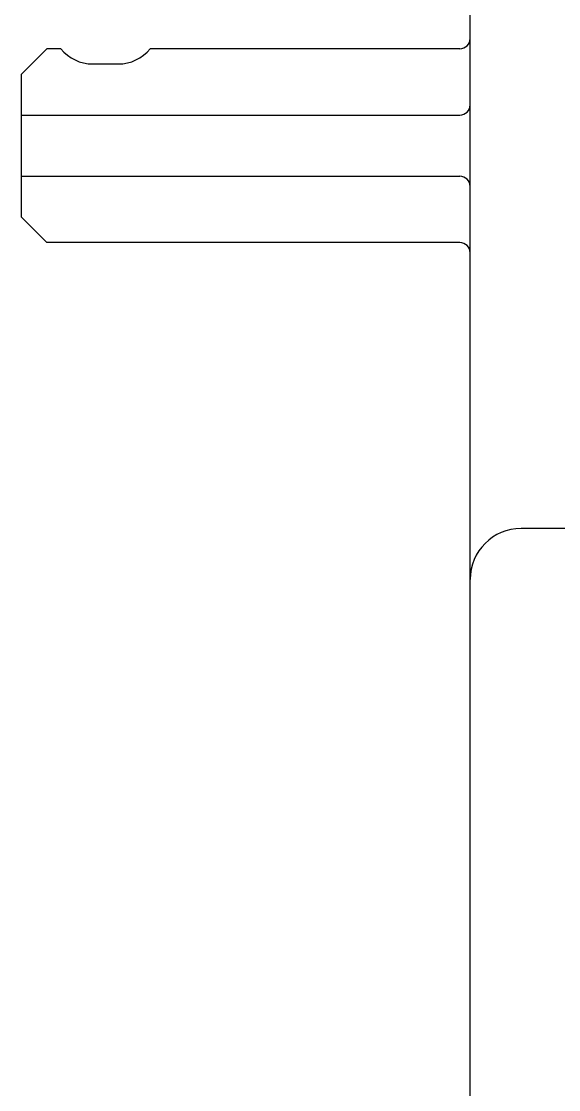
# Model space of a CAD drawing. Extents: x 0 to 420, y 0 to 297.
# Drawn here: x 150 to 160.54, y 216.51 to 237.43 of the extents above; entities that cross this region are included whole.
import ezdxf

# ---------------------------------------------------------------- set-up
doc = ezdxf.new("R2010")
doc.units = 0
doc.header["$LTSCALE"] = 23.1
doc.layers.add('10000_FRONT', color=7, linetype='CONTINUOUS')

msp = doc.modelspace()

# ---------------------------------------------------------------- linework, layer by layer
at = {"layer": '10000_FRONT', "color": 7, "linetype": 'CONTINUOUS'}
for p, q in [((158.8, 161), (158.8, 249)), ((150, 236.4), (150.5, 236.9)), ((150.776, 236.9), (150.5, 236.9)), ((158.6, 236.9), (152.524, 236.9)), ((151.4, 236.6), (151.9, 236.6)), ((150, 233.6), (150, 236.4)), ((150, 235.6), (158.6, 235.6)), ((150, 234.4), (158.6, 234.4)), ((150, 233.6), (150.5, 233.1)), ((158.6, 233.1), (150.5, 233.1)), ((193.3, 227.5), (159.8, 227.5))]:
    msp.add_line(p, q, dxfattribs=at)
for centre, radius, start, end in [((158.6, 237.1), 0.2, 270, 360), ((151.4, 237.4), 0.8, 218.6822, 270), ((151.9, 237.4), 0.8, 270, 321.3178), ((158.6, 235.8), 0.2, 270, 360), ((158.6, 234.2), 0.2, 0, 90), ((158.6, 232.9), 0.2, 0, 90), ((159.8, 226.5), 1, 90, 180)]:
    msp.add_arc(centre, radius, start, end, dxfattribs=at)

doc.saveas('drawing.dxf')
